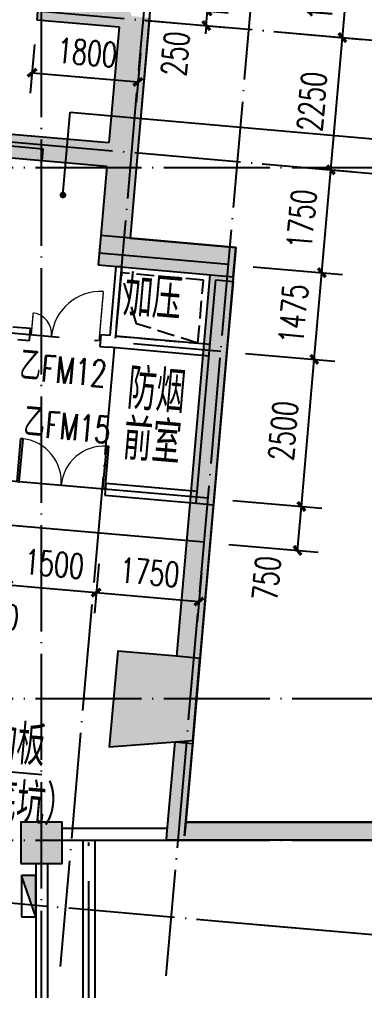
# Model space of a CAD drawing. Extents: x 246015 to 608740, y -108003 to 88400.
# Drawn here: x 534977 to 540831, y 10587 to 27045 of the extents above; entities that cross this region are included whole.
import ezdxf

# ---------------------------------------------------------------- set-up
doc = ezdxf.new("R2010")
doc.units = 0
doc.header["$LTSCALE"] = 3000
doc.header["$MEASUREMENT"] = 0
doc.header["$PDMODE"] = 1
doc.linetypes.add('DASH', pattern=[0.35, 0.25, -0.1])
doc.linetypes.add('DOTE', pattern=[2.42, 2, -0.2, 0.02, -0.2])
doc.layers.get('0').update_dxf_attribs({"linetype": 'CONTINUOUS'})
doc.layers.get('DEFPOINTS').update_dxf_attribs({"linetype": 'CONTINUOUS'})
for name, color, linetype in [('AXIS', 3, 'CONTINUOUS'), ('column', 9, 'CONTINUOUS'), ('DIM_LEAD', 3, 'CONTINUOUS'), ('dote', 1, 'DOTE'), ('PUB_DIM', 3, 'CONTINUOUS'), ('PUB_HATCH', 8, 'CONTINUOUS'), ('PUB_TEXT', 7, 'CONTINUOUS'), ('stair', 2, 'CONTINUOUS'), ('WALL', 9, 'CONTINUOUS'), ('WINDOW', 4, 'CONTINUOUS'), ('WINDOW_TEXT', 7, 'CONTINUOUS'), ('楼板洞口', 4, 'CONTINUOUS'), ('消火栓', 6, 'CONTINUOUS'), ('防火卷帘', 4, 'DASH')]:
    doc.layers.add(name, color=color, linetype=linetype)
doc.styles.add('_TCH_DIM', font='SIMPLEX', dxfattribs={"bigfont": 'GBCBIG'})
doc.styles.add('_TCH_WINDOW', font='SIMPLEX', dxfattribs={"bigfont": 'GBCBIG'})
doc.styles.add('DIM_FONT', font='simplex.shx', dxfattribs={"width": 0.7, "bigfont": 'hztxt.shx'})
doc.dimstyles.new('DIMN140', dxfattribs={"dimscale": 1.4, "dimtxt": 300, "dimasz": 100, "dimexe": 250, "dimexo": 300, "dimgap": 150, "dimtad": 1, "dimdec": 0, "dimzin": 0, "dimdsep": 46, "dimtxsty": 'DIM_FONT', "dimblk": 'ARCHTICK', "dimcen": 0.09, "dimclrt": 7, "dimazin": 2, "dimtfac": 1, "dimtdec": 0, "dimtix": 1, "dimtmove": 2, "dimatfit": 3, "dimfxl": 0, "dimtolj": 1, "dimtzin": 0, "dimarcsym": 0})
doc.dimstyles.new('DIMN150', dxfattribs={"dimscale": 1.5, "dimtxt": 300, "dimasz": 100, "dimexe": 250, "dimexo": 300, "dimgap": 150, "dimtad": 1, "dimdec": 0, "dimzin": 0, "dimdsep": 46, "dimtxsty": 'DIM_FONT', "dimblk": 'ARCHTICK', "dimcen": 0.09, "dimclrt": 7, "dimazin": 2, "dimtfac": 1, "dimtdec": 0, "dimtix": 1, "dimtmove": 2, "dimatfit": 3, "dimfxl": 0, "dimtolj": 1, "dimtzin": 0, "dimarcsym": 0})

# ---------------------------------------------------------------- blocks, each defined once
blk = doc.blocks.new('_FZH')
blk.add_lwpolyline([(-0.5, -0.5), (0.5, -0.5), (0.5, 0.5), (-0.5, 0.5)], close=True)
at = {"layer": 'PUB_HATCH'}
blk.add_solid([(-0.5, -0.5), (0.5, -0.5), (-0.5, 0.5), (0.5, 0.5)], dxfattribs=at)
blk = doc.blocks.new('_ARCHTICK')
at = {"color": 0, "linetype": 'ByBlock', "const_width": 0.4}
blk.add_lwpolyline([(-0.5, -0.5), (0.5, 0.5)], dxfattribs=at)
blk = doc.blocks.new('*D1155')
at = {"layer": 'AXIS', "color": 0, "lineweight": -2}
for p, q in [((76250, -10850), (79925, -10850)), ((79550, -23700), (79550, -10850)), ((76250, -23700), (79925, -23700))]:
    blk.add_line(p, q, dxfattribs=at)
at = {"layer": 'DEFPOINTS', "color": 0}
for p in [(75800, -10850), (79550, -10850), (75800, -23700)]:
    blk.add_point(p, dxfattribs=at)
at = {"layer": 'AXIS', "color": 0, "lineweight": -2, "xscale": 150, "yscale": 150, "zscale": 150}
for p, rotation in [((79550, -10850), 90), ((79550, -23700), 270)]:
    blk.add_blockref('_ARCHTICK', p, dxfattribs=dict(at, rotation=rotation))
at = {"layer": 'AXIS', "color": 7, "insert": (79100, -17275), "char_height": 450, "attachment_point": 5, "rotation": 90, "style": 'DIM_FONT'}
blk.add_mtext('\\A1;12850', dxfattribs=at)
blk = doc.blocks.new('*D1156')
at = {"layer": 'AXIS', "color": 0, "lineweight": -2}
for p, q in [((76250, -8600), (79925, -8600)), ((79550, -10850), (79550, -8600)), ((76250, -10850), (79925, -10850))]:
    blk.add_line(p, q, dxfattribs=at)
at = {"layer": 'DEFPOINTS', "color": 0}
for p in [(75800, -8600), (79550, -8600), (75800, -10850)]:
    blk.add_point(p, dxfattribs=at)
at = {"layer": 'AXIS', "color": 0, "lineweight": -2, "xscale": 150, "yscale": 150, "zscale": 150}
for p, rotation in [((79550, -8600), 90), ((79550, -10850), 270)]:
    blk.add_blockref('_ARCHTICK', p, dxfattribs=dict(at, rotation=rotation))
at = {"layer": 'AXIS', "color": 7, "insert": (79100, -9725), "char_height": 450, "attachment_point": 5, "rotation": 90, "style": 'DIM_FONT'}
blk.add_mtext('\\A1;2250', dxfattribs=at)
blk = doc.blocks.new('*D1157')
at = {"layer": 'AXIS', "color": 0, "lineweight": -2}
for p, q in [((76250, 0), (79925, 0)), ((79550, -8600), (79550, 0)), ((76250, -8600), (79925, -8600))]:
    blk.add_line(p, q, dxfattribs=at)
at = {"layer": 'DEFPOINTS', "color": 0}
for p in [(75800, 0), (79550, 0), (75800, -8600)]:
    blk.add_point(p, dxfattribs=at)
at = {"layer": 'AXIS', "color": 0, "lineweight": -2, "xscale": 150, "yscale": 150, "zscale": 150}
for p, rotation in [((79550, 0), 90), ((79550, -8600), 270)]:
    blk.add_blockref('_ARCHTICK', p, dxfattribs=dict(at, rotation=rotation))
at = {"layer": 'AXIS', "color": 7, "insert": (79100, -4300), "char_height": 450, "attachment_point": 5, "rotation": 90, "style": 'DIM_FONT'}
blk.add_mtext('\\A1;8600', dxfattribs=at)
blk = doc.blocks.new('*D169')
at = {"layer": 'DEFPOINTS', "color": 0}
for p in [(535271, 27041), (537065, 26884), (536986, 25986)]:
    blk.add_point(p, dxfattribs=at)
at = {"layer": 'PUB_DIM', "color": 0, "lineweight": -2}
for p, q in [((535235, 26623), (535162, 25794)), ((537028, 26466), (536956, 25637)), ((535193, 26143), (536986, 25986))]:
    blk.add_line(p, q, dxfattribs=at)
at = {"layer": 'PUB_DIM', "color": 0, "lineweight": -2, "xscale": 140, "yscale": 140, "zscale": 140}
for p, rotation in [((535193, 26143), 175.0000000013865), ((536986, 25986), 355.0000000013866)]:
    blk.add_blockref('_ARCHTICK', p, dxfattribs=dict(at, rotation=rotation))
at = {"layer": 'PUB_DIM', "color": 7, "insert": (536126, 26483), "char_height": 420, "attachment_point": 5, "rotation": 355, "style": 'DIM_FONT'}
blk.add_mtext('\\A1;1800', dxfattribs=at)
blk = doc.blocks.new('*D291')
at = {"layer": 'DEFPOINTS', "color": 0}
for p in [(536358, 18238), (538102, 18085), (538022, 17180)]:
    blk.add_point(p, dxfattribs=at)
at = {"layer": 'PUB_DIM', "color": 0, "lineweight": -2}
for p, q in [((536322, 17820), (536248, 16984)), ((538065, 17667), (537992, 16831)), ((536279, 17332), (538022, 17180))]:
    blk.add_line(p, q, dxfattribs=at)
at = {"layer": 'PUB_DIM', "color": 0, "lineweight": -2, "xscale": 140, "yscale": 140, "zscale": 140}
for p, rotation in [((536279, 17332), 174.9998469636516), ((538022, 17180), 354.9998469636516)]:
    blk.add_blockref('_ARCHTICK', p, dxfattribs=dict(at, rotation=rotation))
at = {"layer": 'PUB_DIM', "color": 7, "insert": (537187, 17674), "char_height": 420, "attachment_point": 5, "rotation": 354.9998, "style": 'DIM_FONT'}
blk.add_mtext('\\A1;1750', dxfattribs=at)
blk = doc.blocks.new('*D292')
at = {"layer": 'DEFPOINTS', "color": 0}
for p in [(534864, 18369), (536358, 18238), (536279, 17332)]:
    blk.add_point(p, dxfattribs=at)
at = {"layer": 'PUB_DIM', "color": 0, "lineweight": -2}
for p, q in [((534827, 17950), (534754, 17114)), ((536322, 17820), (536248, 16984)), ((534785, 17463), (536279, 17332))]:
    blk.add_line(p, q, dxfattribs=at)
at = {"layer": 'PUB_DIM', "color": 0, "lineweight": -2, "xscale": 140, "yscale": 140, "zscale": 140}
for p, rotation in [((534785, 17463), 174.9998469636517), ((536279, 17332), 354.9998469636516)]:
    blk.add_blockref('_ARCHTICK', p, dxfattribs=dict(at, rotation=rotation))
at = {"layer": 'PUB_DIM', "color": 7, "insert": (535568, 17816), "char_height": 420, "attachment_point": 5, "rotation": 354.9998, "style": 'DIM_FONT'}
blk.add_mtext('\\A1;1500', dxfattribs=at)
blk = doc.blocks.new('*D293')
at = {"layer": 'DEFPOINTS', "color": 0}
for p in [(534565, 18395), (534864, 18369), (534785, 17463)]:
    blk.add_point(p, dxfattribs=at)
at = {"layer": 'PUB_DIM', "color": 0, "lineweight": -2}
for p, q in [((534529, 17976), (534455, 17141)), ((534827, 17950), (534754, 17114)), ((534486, 17489), (534347, 17501)), ((534486, 17489), (534785, 17463)), ((534785, 17463), (534924, 17451))]:
    blk.add_line(p, q, dxfattribs=at)
at = {"layer": 'PUB_DIM', "color": 0, "lineweight": -2, "xscale": 140, "yscale": 140, "zscale": 140}
for p, rotation in [((534486, 17489), 354.9998469636515), ((534785, 17463), 174.9998469636515)]:
    blk.add_blockref('_ARCHTICK', p, dxfattribs=dict(at, rotation=rotation))
at = {"layer": 'PUB_DIM', "color": 7, "insert": (534593, 16935), "char_height": 420, "attachment_point": 5, "rotation": 354.9998, "style": 'DIM_FONT'}
blk.add_mtext('\\A1;300', dxfattribs=at)
blk = doc.blocks.new('*D296')
at = {"layer": 'DEFPOINTS', "color": 0}
for p in [(538176, 18930), (539759, 18791), (538110, 18185)]:
    blk.add_point(p, dxfattribs=at)
at = {"layer": 'PUB_DIM', "color": 0, "lineweight": -2}
for p, q in [((538594, 18893), (540108, 18761)), ((539694, 18046), (539759, 18791)), ((538529, 18148), (540043, 18016))]:
    blk.add_line(p, q, dxfattribs=at)
at = {"layer": 'PUB_DIM', "color": 0, "lineweight": -2, "xscale": 140, "yscale": 140, "zscale": 140}
for p, rotation in [((539759, 18791), 85.00000000138701), ((539694, 18046), 265.000000001387)]:
    blk.add_blockref('_ARCHTICK', p, dxfattribs=dict(at, rotation=rotation))
at = {"layer": 'PUB_DIM', "color": 7, "insert": (539168, 17573), "char_height": 420, "attachment_point": 5, "rotation": 85, "style": 'DIM_FONT'}
blk.add_mtext('\\A1;750', dxfattribs=at)
blk = doc.blocks.new('*D297')
at = {"layer": 'DEFPOINTS', "color": 0}
for p in [(538394, 21423), (539977, 21284), (538176, 18930)]:
    blk.add_point(p, dxfattribs=at)
at = {"layer": 'PUB_DIM', "color": 0, "lineweight": -2}
for p, q in [((538812, 21386), (540326, 21254)), ((539759, 18791), (539977, 21284)), ((538594, 18893), (540108, 18761))]:
    blk.add_line(p, q, dxfattribs=at)
at = {"layer": 'PUB_DIM', "color": 0, "lineweight": -2, "xscale": 140, "yscale": 140, "zscale": 140}
for p, rotation in [((539977, 21284), 85.00000000138517), ((539759, 18791), 265.0000000013852)]:
    blk.add_blockref('_ARCHTICK', p, dxfattribs=dict(at, rotation=rotation))
at = {"layer": 'PUB_DIM', "color": 7, "insert": (539450, 20074), "char_height": 420, "attachment_point": 5, "rotation": 85, "style": 'DIM_FONT'}
blk.add_mtext('\\A1;2500', dxfattribs=at)
blk = doc.blocks.new('*D298')
at = {"layer": 'DEFPOINTS', "color": 0}
for p in [(538522, 22892), (540106, 22754), (538394, 21423)]:
    blk.add_point(p, dxfattribs=at)
at = {"layer": 'PUB_DIM', "color": 0, "lineweight": -2}
for p, q in [((538941, 22855), (540454, 22723)), ((539977, 21284), (540106, 22754)), ((538812, 21386), (540326, 21254))]:
    blk.add_line(p, q, dxfattribs=at)
at = {"layer": 'PUB_DIM', "color": 0, "lineweight": -2, "xscale": 140, "yscale": 140, "zscale": 140}
for p, rotation in [((540106, 22754), 85.00000000138421), ((539977, 21284), 265.0000000013842)]:
    blk.add_blockref('_ARCHTICK', p, dxfattribs=dict(at, rotation=rotation))
at = {"layer": 'PUB_DIM', "color": 7, "insert": (539623, 22055), "char_height": 420, "attachment_point": 5, "rotation": 85, "style": 'DIM_FONT'}
blk.add_mtext('\\A1;1475', dxfattribs=at)
blk = doc.blocks.new('*D299')
at = {"layer": 'DEFPOINTS', "color": 0}
for p in [(538675, 24635), (540258, 24497), (538522, 22892)]:
    blk.add_point(p, dxfattribs=at)
at = {"layer": 'PUB_DIM', "color": 0, "lineweight": -2}
for p, q in [((539093, 24599), (540607, 24466)), ((540106, 22754), (540258, 24497)), ((538941, 22855), (540454, 22723))]:
    blk.add_line(p, q, dxfattribs=at)
at = {"layer": 'PUB_DIM', "color": 0, "lineweight": -2, "xscale": 140, "yscale": 140, "zscale": 140}
for p, rotation in [((540258, 24497), 85.00000000138586), ((540106, 22754), 265.0000000013858)]:
    blk.add_blockref('_ARCHTICK', p, dxfattribs=dict(at, rotation=rotation))
at = {"layer": 'PUB_DIM', "color": 7, "insert": (539764, 23662), "char_height": 420, "attachment_point": 5, "rotation": 85, "style": 'DIM_FONT'}
blk.add_mtext('\\A1;1750', dxfattribs=at)
blk = doc.blocks.new('*D300')
at = {"layer": 'DEFPOINTS', "color": 0}
for p in [(538871, 26877), (540454, 26738), (538675, 24635)]:
    blk.add_point(p, dxfattribs=at)
at = {"layer": 'PUB_DIM', "color": 0, "lineweight": -2}
for p, q in [((539289, 26840), (540803, 26708)), ((540258, 24497), (540454, 26738)), ((539093, 24599), (540607, 24466))]:
    blk.add_line(p, q, dxfattribs=at)
at = {"layer": 'PUB_DIM', "color": 0, "lineweight": -2, "xscale": 140, "yscale": 140, "zscale": 140}
for p, rotation in [((540454, 26738), 85.00000000138672), ((540258, 24497), 265.0000000013867)]:
    blk.add_blockref('_ARCHTICK', p, dxfattribs=dict(at, rotation=rotation))
at = {"layer": 'PUB_DIM', "color": 7, "insert": (539938, 25654), "char_height": 420, "attachment_point": 5, "rotation": 85, "style": 'DIM_FONT'}
blk.add_mtext('\\A1;2250', dxfattribs=at)
blk = doc.blocks.new('*D301')
at = {"layer": 'DEFPOINTS', "color": 0}
for p in [(539002, 28371), (540585, 28233), (538871, 26877)]:
    blk.add_point(p, dxfattribs=at)
at = {"layer": 'PUB_DIM', "color": 0, "lineweight": -2}
for p, q in [((539420, 28335), (540934, 28202)), ((540454, 26738), (540585, 28233)), ((539289, 26840), (540803, 26708))]:
    blk.add_line(p, q, dxfattribs=at)
at = {"layer": 'PUB_DIM', "color": 0, "lineweight": -2, "xscale": 140, "yscale": 140, "zscale": 140}
for p, rotation in [((540585, 28233), 85.0000000013839), ((540454, 26738), 265.0000000013839)]:
    blk.add_blockref('_ARCHTICK', p, dxfattribs=dict(at, rotation=rotation))
at = {"layer": 'PUB_DIM', "color": 7, "insert": (540101, 27522), "char_height": 420, "attachment_point": 5, "rotation": 85, "style": 'DIM_FONT'}
blk.add_mtext('\\A1;1500', dxfattribs=at)
blk = doc.blocks.new('*D383')
at = {"layer": 'DEFPOINTS', "color": 0}
for p in [(536701, 27318), (538169, 27189), (536679, 27069)]:
    blk.add_point(p, dxfattribs=at)
at = {"layer": 'PUB_DIM', "color": 0, "lineweight": -2}
for p, q in [((538169, 27189), (538181, 27329)), ((537119, 27281), (538518, 27159)), ((538147, 26940), (538169, 27189)), ((537098, 27032), (538496, 26910)), ((538147, 26940), (538135, 26801))]:
    blk.add_line(p, q, dxfattribs=at)
at = {"layer": 'PUB_DIM', "color": 0, "lineweight": -2, "xscale": 140, "yscale": 140, "zscale": 140}
for p, rotation in [((538169, 27189), 265.0000000001585), ((538147, 26940), 85.00000000015845)]:
    blk.add_blockref('_ARCHTICK', p, dxfattribs=dict(at, rotation=rotation))
at = {"layer": 'PUB_DIM', "color": 7, "insert": (537621, 26466), "char_height": 420, "attachment_point": 5, "rotation": 85, "style": 'DIM_FONT'}
blk.add_mtext('\\A1;250', dxfattribs=at)
blk = doc.blocks.new('$DorLib2D$00000002')
for p, q in [((-0.5, 0), (-0.5, 0.4875)), ((-0.475, 0.4875), (-0.5, 0.4875)), ((-0.475, 0), (-0.475, 0.4875)), ((0.475, 0), (0.475, 0.4875)), ((0.475, 0.4875), (0.5, 0.4875)), ((0.5, 0), (0.5, 0.4875)), ((-0.5, 0), (-0.475, 0)), ((0.5, 0), (0.475, 0))]:
    blk.add_line(p, q)
at = {"lineweight": 13}
for centre, start, end in [((-0.4875, 0), 0, 88.53072), ((0.4875, 0), 91.46928, 180)]:
    blk.add_arc(centre, 0.4875, start, end, dxfattribs=at)
blk = doc.blocks.new('$DorLib2D$00000025')
at = {"const_width": 0.02}
for points in [[(0.481, -0.001), (0.481, 0.691)], [(-0.481, 0.001), (-0.481, 0.308)]]:
    blk.add_lwpolyline(points, dxfattribs=at)
at = {"lineweight": 13}
for centre, radius, start, end in [((0.505, -0.002), 0.699, 91.9397, 179.7238), ((-0.501, 0.003), 0.307, 359.7899, 85.7508)]:
    blk.add_arc(centre, radius, start, end, dxfattribs=at)
blk = doc.blocks.new('$TwtSys$00000434')
for p, q in [((-0.5, 0.5), (-0.5, -0.5)), ((-0.5, -0.5), (0.5, 0.5)), ((0.5, 0.5), (-0.5, 0.5)), ((0.5, -0.5), (0.5, 0.5)), ((-0.5, -0.5), (0.5, -0.5))]:
    blk.add_line(p, q)
blk.add_solid([(0.5, -0.5), (0.5, 0.5), (-0.5, -0.5)])
blk = doc.blocks.new('2-2')
at = {"layer": 'PUB_HATCH'}
for points in [[(71200, -8750), (72600, -8750), (72800, -8550), (72700, -8350), (71200, -8350)], [(72800, -8550), (72600, -8750), (72600, -10725), (72766.7, -10925), (73100, -10925), (73100, -8550)], [(72766.7, -10925), (72600, -10725), (65800, -10725), (66200, -11125), (72600, -11125)], [(72600, -12300), (73100, -12300), (73100, -10925), (72766.7, -10925), (72600, -11125)], [(74900, -12800), (74500, -12800), (74500, -19291.6), (74900, -19291.6)], [(74500, -19291.6), (73500, -19291.6), (73500, -20921), (74900, -20691.6), (74900, -19291.6)]]:
    blk.add_hatch(color=256, dxfattribs=at).paths.add_polyline_path(points)
at = {"layer": 'AXIS'}
for p, q in [((75800, -8600), (80600, -8600)), ((75800, -10850), (80600, -10850)), ((75800, -23700), (80600, -23700))]:
    blk.add_line(p, q, dxfattribs=at)
at = {"layer": 'dote', "ltscale": 0.3}
for p, q in [((73000, -24700), (73000, 2000)), ((74800, -24700), (74800, 2000)), ((-1000, -8600), (75800, -8600)), ((-1000, -10850), (75800, -10850)), ((-1000, -23700), (75800, -23700))]:
    blk.add_line(p, q, dxfattribs=at)
at = {"layer": 'WALL'}
for p, q in [((71200, -8350), (71200, -8750)), ((73100, -8550), (73100, -10925)), ((71200, -8750), (72600, -8750)), ((72600, -8750), (72600, -10725)), ((73100, -8750), (73100, -10725)), ((72600, -10725), (65800, -10725)), ((73100, -10925), (73100, -12300)), ((72600, -11125), (66200, -11125)), ((72600, -11125), (72600, -12300)), ((74500, -12800), (74500, -19291.6)), ((74900, -12800), (74900, -19291.6)), ((74900, -19291.6), (74500, -19291.6))]:
    blk.add_line(p, q, dxfattribs=at)
at = {"layer": 'WALL', "elevation": 0}
blk.add_lwpolyline([(74500, -19291.6), (73500, -19291.6), (73500, -20921), (74900, -20691.6), (74900, -19291.6)], close=True, dxfattribs=at)
at = {"layer": 'column', "xscale": 2300, "yscale": 500.0000001298904, "zscale": 500.0000001298904, "rotation": 1.957531288110821e-11}
blk.add_blockref('_FZH', (73750, -12550, 0), dxfattribs=at)
at = {"layer": 'AXIS'}
for p1, p2, picture, middle in [((75800, -8600), (75800, 0), '*D1157', (79100, -4300)), ((75800, -10850), (75800, -8600), '*D1156', (79100, -9725)), ((75800, -23700), (75800, -10850), '*D1155', (79100, -17275))]:
    dim = blk.add_aligned_dim(p1=p1, p2=p2, distance=-3750, dimstyle='DIMN150', dxfattribs=at)
    dim.commit()
    dim.dimension.update_dxf_attribs({"geometry": picture, "text_midpoint": middle})

msp = doc.modelspace()

# ---------------------------------------------------------------- hatches: boundary and pattern name
at = {"layer": 'PUB_HATCH'}
for points in [[(538203.6, 21439.3), (538502.5, 21412.9), (538607.7, 22605), (538308.9, 22631.3)], [(538273.5, 18820.7), (538502.5, 21412.9), (538203.6, 21439.3), (537974.7, 18846.8)], [(537479.4, 13237.9), (537778.3, 13211.5), (537916.2, 14773.6), (537617.4, 14800)], [(537470.7, 13138.6), (537798.3, 13438.6), (537778.3, 13211.5), (537479.4, 13237.9)], [(544053.9, 13138.6), (544053.9, 13438.6), (544353.9, 13438.6), (544353.9, 13438.6), (537798.3, 13438.6), (537470.7, 13138.6)]]:
    msp.add_hatch(color=256, dxfattribs=at).paths.add_polyline_path(points)

# ---------------------------------------------------------------- linework, layer by layer
at = {"layer": 'DIM_LEAD'}
for p, q in [((535715.8, 24069), (535838.6, 25473)), ((535838.6, 25473), (549829.9, 24248.9)), ((530797.4, 14647.8), (535356, 14248.9))]:
    msp.add_line(p, q, dxfattribs=at)
at = {"layer": 'DIM_LEAD', "const_width": 56}
msp.add_lwpolyline([(535710.9, 24041.5, 1), (535720.7, 24096.6, 1)], format="xyb", close=True, dxfattribs=at)
at = {"layer": 'dote', "ltscale": 0.3}
for p, q in [((535353.9, -37775.7), (535353.9, 53538.6)), ((295667.9, 24538.6), (554353.9, 24538.6)), ((295667.9, 15538.6), (554353.9, 15538.6)), ((295667.9, 13138.6), (554353.9, 13138.6))]:
    msp.add_line(p, q, dxfattribs=at)
at = {"layer": 'dote'}
for p, q in [((538522.2, 22892, 0), (536330.6, 23083.8, 0)), ((529677, 22185.3, 0), (538393.7, 21422.7, 0)), ((538175.6, 18929.6), (534639.1, 19239)), ((538110.4, 18185), (528584.2, 19018.5)), ((536153.9, 6438.6), (536153.9, 13238.6))]:
    msp.add_line(p, q, dxfattribs=at)
at = {"layer": 'stair'}
msp.add_lwpolyline([(299553.9, 3467.8), (299553.9, 28838.6), (316453.9, 28838.6), (316453.9, 27409.7), (323493.1, 28025.5), (322800.2, 35945.3, -0.0349916), (393128.8, 42129.1), (393066.7, 42838.6), (467189.2, 42838.6), (467163, 42538.6), (467127.7, 42135.3, -0.0358539), (537955.2, 35916.1), (536854.9, 23339.1), (538648, 23182.2), (537798.3, 13438.6), (553653.9, 13438.6), (553653.9, -20761.4), (454653.9, -20761.4), (454653.9, -29761.4), (393186.2, -29761.4), (325560.9, -48546.2), (299553.9, 3467.8)], format="xyb", close=True, dxfattribs=at)
at = {"layer": 'WALL'}
for p, q in [((535380.8, 24848.3), (531147, 25218.7)), ((535363.3, 24649), (531129.5, 25019.5)), ((535363.3, 24649), (535380.8, 24848.3)), ((536612, 22858.4), (536509.6, 21687.9)), ((536711.7, 22849.7), (536609.2, 21679.2)), ((536711.7, 22849.7), (536612, 22858.4)), ((538203.6, 21439.3), (538308.9, 22631.3)), ((538308.9, 22631.3), (538607.7, 22605)), ((538502.5, 21412.9), (538607.7, 22605)), ((535164.6, 21805.6), (534865.9, 21831.7)), ((535147.2, 21606.3), (535164.6, 21805.6)), ((534948.1, 21623.7), (535147.2, 21606.3)), ((536360, 21701), (536342.6, 21501.7)), ((536509.6, 21687.9), (536360, 21701)), ((538212.4, 21538.9), (536609.2, 21679.2)), ((536342.6, 21501.7), (536492.2, 21488.6)), ((538194.8, 21339.7), (536492.2, 21488.6)), ((537974.7, 18846.8), (538203.6, 21439.3)), ((538273.5, 18820.7), (538502.5, 21412.9)), ((536440.8, 19181.8), (536423.3, 18982.5)), ((537992.3, 19046), (536440.8, 19181.8)), ((536423.3, 18982.5), (537974.7, 18846.8)), ((537974.7, 18846.8), (538273.5, 18820.7)), ((537479.4, 13237.9), (537617.4, 14800)), ((537617.4, 14800), (537916.2, 14773.6)), ((537778.3, 13211.5), (537916.2, 14773.6)), ((535703.9, 13338.6), (536153.9, 13338.6)), ((536153.9, 13338.6), (537488.3, 13338.6)), ((537798.3, 13438.6), (537778.3, 13211.5)), ((544053.9, 13438.6), (537798.3, 13438.6)), ((537470.7, 13138.6), (537479.4, 13237.9)), ((535703.9, 13138.6), (536053.9, 13138.6)), ((536053.9, 13138.6), (536053.9, 6638.6)), ((536253.9, 13138.6), (536253.9, 6638.6)), ((536253.9, 13138.6), (537470.7, 13138.6)), ((544053.9, 13138.6), (537470.7, 13138.6)), ((535253.9, 12738.6), (535253.9, 6888.6)), ((535453.9, 12738.6), (535453.9, 6888.6))]:
    msp.add_line(p, q, dxfattribs=at)
at = {"layer": '楼板洞口', "linetype": 'DASH', "ltscale": 0.4}
for points in [[(536702.9, 22750.1), (536609.2, 21679.2), (538003.9, 21557.1), (538097.6, 22628), (536702.9, 22750.1)], [(536702.9, 22750.1), (536609.2, 21679.2), (538003.9, 21557.1), (536965.2, 21888.7), (536702.9, 22750.1)]]:
    msp.add_lwpolyline(points, dxfattribs=at)

# ---------------------------------------------------------------- block references
at = {"layer": 'column', "xscale": 700, "yscale": 700.0021999774326, "zscale": 700.0021999774326}
msp.add_blockref('_FZH', (535353.9, 13088.6), dxfattribs=at)
at = {"layer": 'WINDOW'}
for name, p, xscale, yscale, zscale, rotation in [('$DorLib2D$00000025', (535753.6, 21653.6), -1200, -1200, -1200, 174.9998438404135), ('$DorLib2D$00000002', (535684.9, 19147.5), -1500, -1500, -1500, 174.9998438404122)]:
    msp.add_blockref(name, p, dxfattribs=dict(at, xscale=xscale, yscale=yscale, zscale=zscale, rotation=rotation))
at = {"layer": '消火栓', "xscale": 700, "yscale": 240, "zscale": 700, "rotation": 89.99999999999902}
msp.add_blockref('$TwtSys$00000434', (535133.9, 12188.6), dxfattribs=at)
at = {"layer": '防火卷帘', "rotation": 355.0000000013864}
msp.add_blockref('2-2', (465105, 41963.3, 0), dxfattribs=at)

# ---------------------------------------------------------------- texts
at = {"layer": 'PUB_TEXT', "style": 'DIM_FONT', "width": 0.7}
for s, p in [('加压', (536722.8, 22029)), ('防烟', (536783.8, 20451.6)), ('前室', (536710.1, 19593.8))]:
    msp.add_text(s, height=700, rotation=355.00006, dxfattribs=at).set_placement(p)
at = {"layer": 'PUB_TEXT', "style": '_TCH_DIM'}
for s, p in [('标高加结构板', (532482.4, 14640.9)), ('（电梯底坑）', (532965.1, 13614.9))]:
    msp.add_text(s, height=675.18, rotation=354.99985, dxfattribs=at).set_placement(p)
at = {"layer": 'WINDOW_TEXT', "style": '_TCH_WINDOW'}
for p in [(534964.5, 20944.7), (535031.5, 19989.5)]:
    msp.add_text('乙', height=506.4, rotation=354.99984, dxfattribs=at).set_placement(p)
at = {"layer": 'WINDOW_TEXT', "style": '_TCH_WINDOW', "width": 0.705882}
for s, p in [('FM12', (535331.7, 20912.6)), ('FM15', (535398.7, 19957.4))]:
    msp.add_text(s, height=446.25, rotation=354.99984, dxfattribs=at).set_placement(p)

# ---------------------------------------------------------------- dimensions: what is measured, and where the dimension line sits
at = {"layer": 'PUB_DIM'}
for p1, p2, distance, picture, middle in [((538870.9, 26876.8), (539001.6, 28371.1), -1589.5, '*D301', (540101.3, 27522)), ((535271.5, 27041.2), (537064.6, 26884.3), -901.9, '*D169', (536126.1, 26482.6)), ((538674.8, 24635.4), (538870.9, 26876.8), -1589.5, '*D300', (539937.9, 25654.2)), ((538522.2, 22892), (538674.8, 24635.4), -1589.5, '*D299', (539763.6, 23661.8)), ((538393.7, 21422.7), (538522.2, 22892), -1589.5, '*D298', (539623, 22055.4)), ((534863.9, 18368.7), (536358.2, 18237.9), -909.1, '*D292', (535568.4, 17816.1)), ((536358.2, 18237.9), (538101.7, 18085.4), -909.1, '*D291', (537187.3, 17674.4))]:
    dim = msp.add_aligned_dim(p1=p1, p2=p2, distance=distance, dimstyle='DIMN140', dxfattribs=at)
    dim.commit()
    dim.dimension.update_dxf_attribs({"geometry": picture, "text_midpoint": middle})
for base, p1, p2, angle, picture, middle in [((538169, 27189.2), (536679.2, 27068.6), (536701, 27317.6), 85, '*D383', (537620.9, 26466.2)), ((534784.7, 17463.1), (534565.2, 18394.8), (534863.9, 18368.7), 354.99985, '*D293', (534593, 16935.3))]:
    dim = msp.add_linear_dim(base=base, p1=p1, p2=p2, angle=angle, dimstyle='DIMN140', dxfattribs=at)
    dim.commit()
    dim.dimension.update_dxf_attribs({"geometry": picture, "text_midpoint": middle, "dimtype": 129})
dim = msp.add_aligned_dim(p1=(538175.6, 18929.6), p2=(538393.7, 21422.7), distance=-1589.5, text='2500', dimstyle='DIMN140', dxfattribs=at)
dim.commit()
dim.dimension.update_dxf_attribs({"geometry": '*D297', "text_midpoint": (539449.7, 20074.2)})
dim = msp.add_linear_dim(base=(539759, 18791.1), p1=(538110.4, 18185), p2=(538175.6, 18929.6), angle=85, text='750', dimstyle='DIMN140', dxfattribs=at)
dim.commit()
dim.dimension.update_dxf_attribs({"geometry": '*D296', "text_midpoint": (539167.6, 17572.6), "dimtype": 129})

doc.saveas('drawing.dxf')
